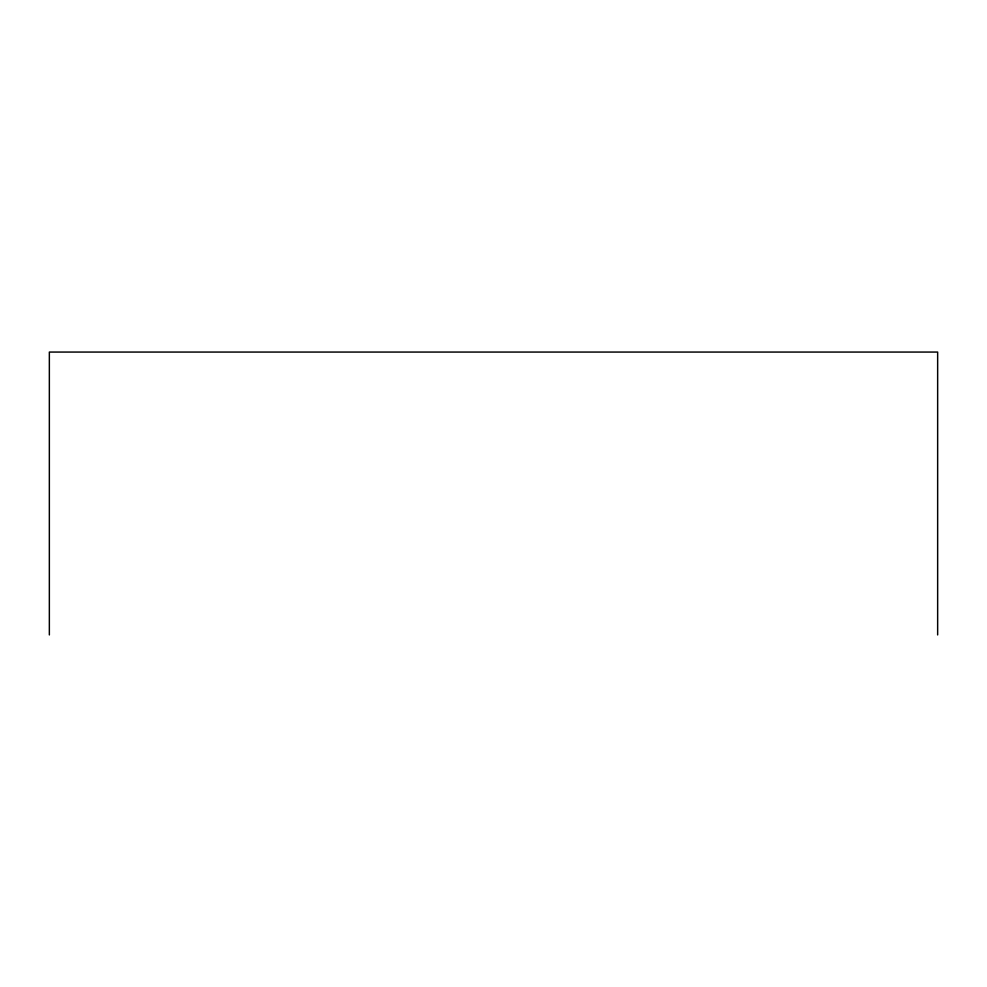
<?xml version="1.0" encoding="UTF-8"?>
<svg xmlns="http://www.w3.org/2000/svg" width="987" height="987" viewBox="0 0 987 987"><rect width="100%" height="100%" fill="white"/><g stroke="black" fill="none" stroke-linecap="round" stroke-linejoin="round"><path stroke-width="1.48" d="M937.65 634.937L937.65 352.063L49.35 352.063L49.35 634.937"/></g></svg>
